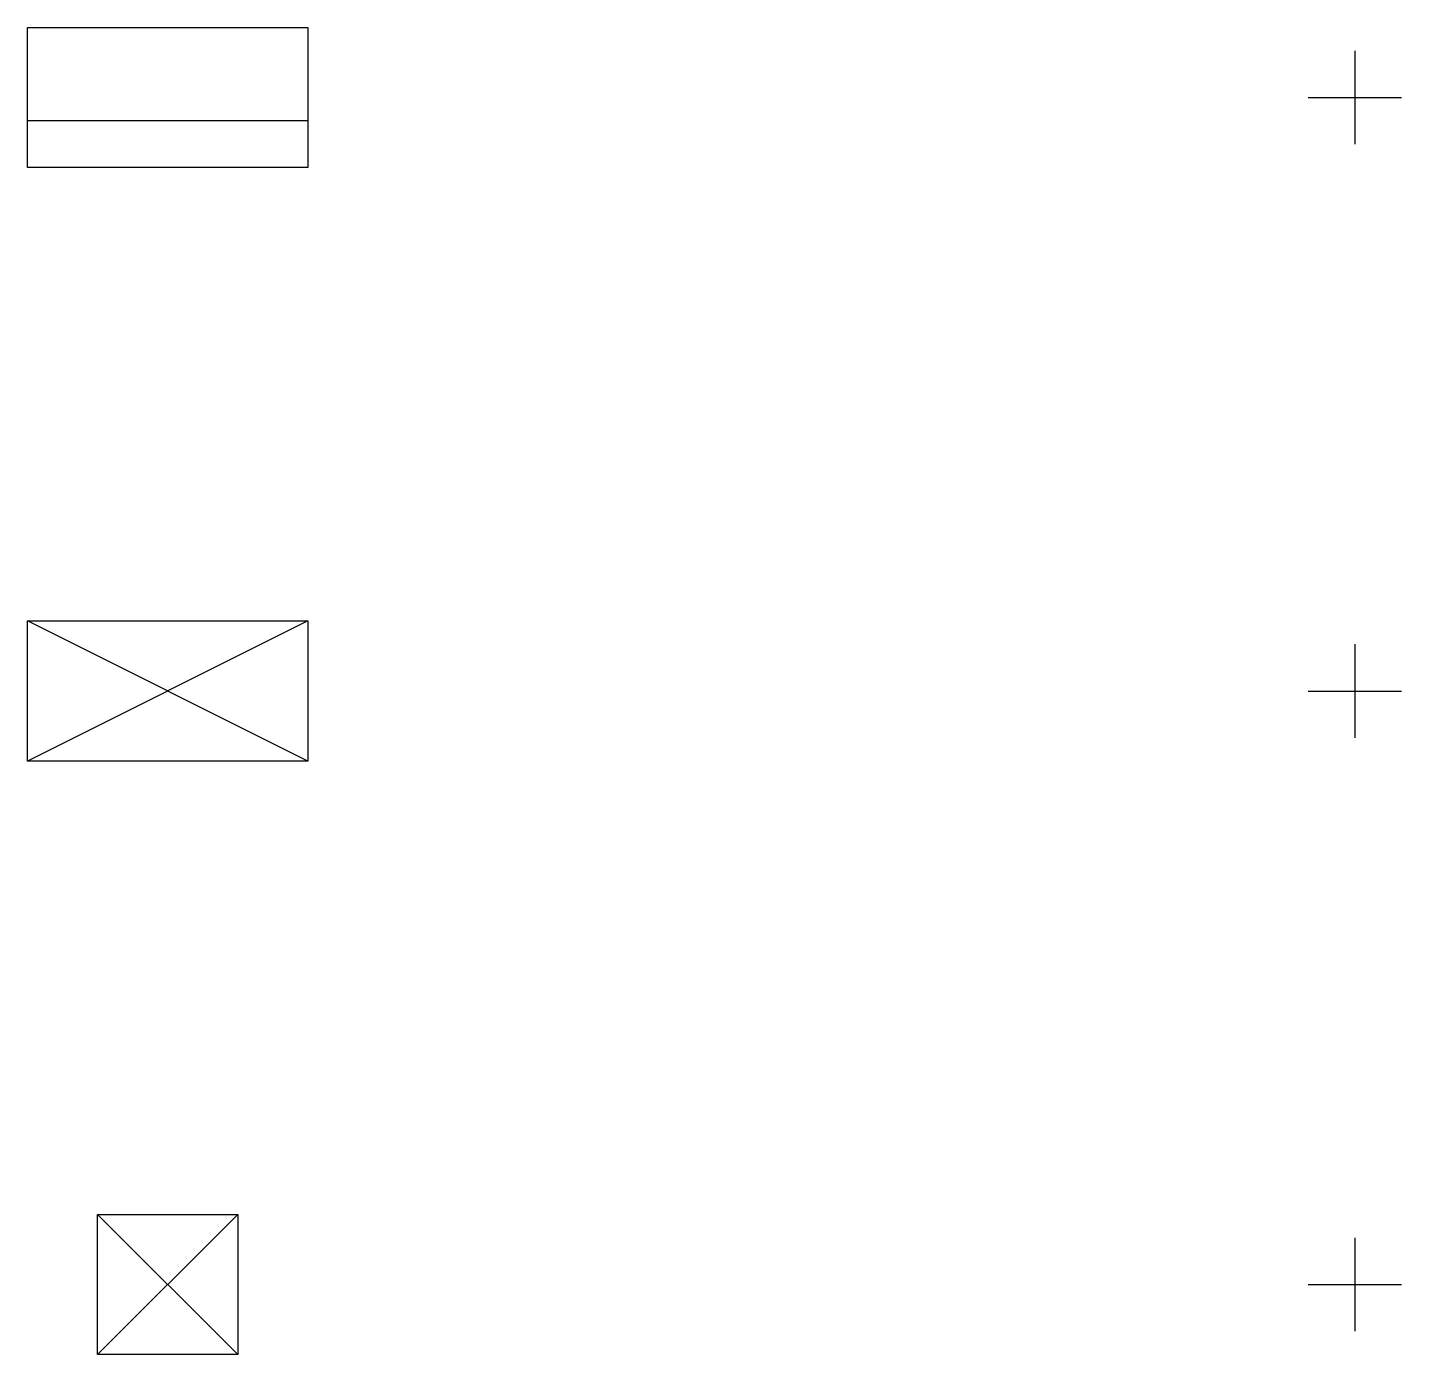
# Model space of a CAD drawing. Header units: inches. Extents: x 2.88 to 4.04, y 3804.94 to 3806.06.
import ezdxf

# ---------------------------------------------------------------- set-up
doc = ezdxf.new("R2010")
doc.units = ezdxf.units.IN
doc.header["$MEASUREMENT"] = 0
doc.layers.get('0').update_dxf_attribs({"lineweight": 9})
doc.layers.add('EL_DEVICE', color=1, linetype='Continuous', lineweight=25)

# ---------------------------------------------------------------- blocks, each defined once
blk = doc.blocks.new('EL_VL_POWER_SHR1')
at = {"layer": 'EL_DEVICE'}
for p, q in [((-3, 1.5), (3, 1.5)), ((-3, -1.5), (-3, 1.5)), ((3, 1.5), (3, -1.5)), ((3, -0.5), (-3, -0.5)), ((3, -1.5), (-3, -1.5))]:
    blk.add_line(p, q, dxfattribs=at)
blk = doc.blocks.new('DEVICE_CONNECTOR_SQUARE')
at = {"layer": 'EL_DEVICE'}
for p, q in [((0, 1), (0, -1)), ((-1, 0), (1, 0))]:
    blk.add_line(p, q, dxfattribs=at)
blk = doc.blocks.new('DEVICE_EL_VL_POWER_SHR1')
at = {"ltscale": 100}
blk.add_blockref('DEVICE_CONNECTOR_SQUARE', (0, 0), dxfattribs=at)
blk = doc.blocks.new('EL_VL_POWER_SHAO1')
at = {"layer": 'EL_DEVICE'}
for p, q in [((-3, 1.5), (3, 1.5)), ((-3, -1.5), (-3, 1.5)), ((3, -1.5), (-3, 1.5)), ((3, 1.5), (-3, -1.5)), ((3, 1.5), (3, -1.5)), ((3, -1.5), (-3, -1.5))]:
    blk.add_line(p, q, dxfattribs=at)
blk = doc.blocks.new('DEVICE_EL_VL_POWER_SHAO1')
at = {"ltscale": 100}
blk.add_blockref('DEVICE_CONNECTOR_SQUARE', (0, 0), dxfattribs=at)
blk = doc.blocks.new('EL_VL_POWER_SHAO2')
at = {"layer": 'EL_DEVICE'}
for p, q in [((-1.5, 1.5), (1.5, 1.5)), ((-1.5, -1.5), (-1.5, 1.5)), ((1.5, -1.5), (-1.5, 1.5)), ((1.5, 1.5), (-1.5, -1.5)), ((1.5, 1.5), (1.5, -1.5)), ((1.5, -1.5), (-1.5, -1.5))]:
    blk.add_line(p, q, dxfattribs=at)
blk = doc.blocks.new('DEVICE_EL_VL_POWER_SHAO2')
at = {"ltscale": 100}
blk.add_blockref('DEVICE_CONNECTOR_SQUARE', (0, 0), dxfattribs=at)

msp = doc.modelspace()

# ---------------------------------------------------------------- block references
at = {"xscale": 0.0393700787401575, "yscale": 0.0393700787401575, "zscale": 0.0393700787401575}
for name, p in [('EL_VL_POWER_SHR1', (3, 3806)), ('DEVICE_EL_VL_POWER_SHR1', (4, 3806)), ('EL_VL_POWER_SHAO1', (3, 3805.5)), ('DEVICE_EL_VL_POWER_SHAO1', (4, 3805.5)), ('EL_VL_POWER_SHAO2', (3, 3805)), ('DEVICE_EL_VL_POWER_SHAO2', (4, 3805))]:
    msp.add_blockref(name, p, dxfattribs=at)

doc.saveas('drawing.dxf')
